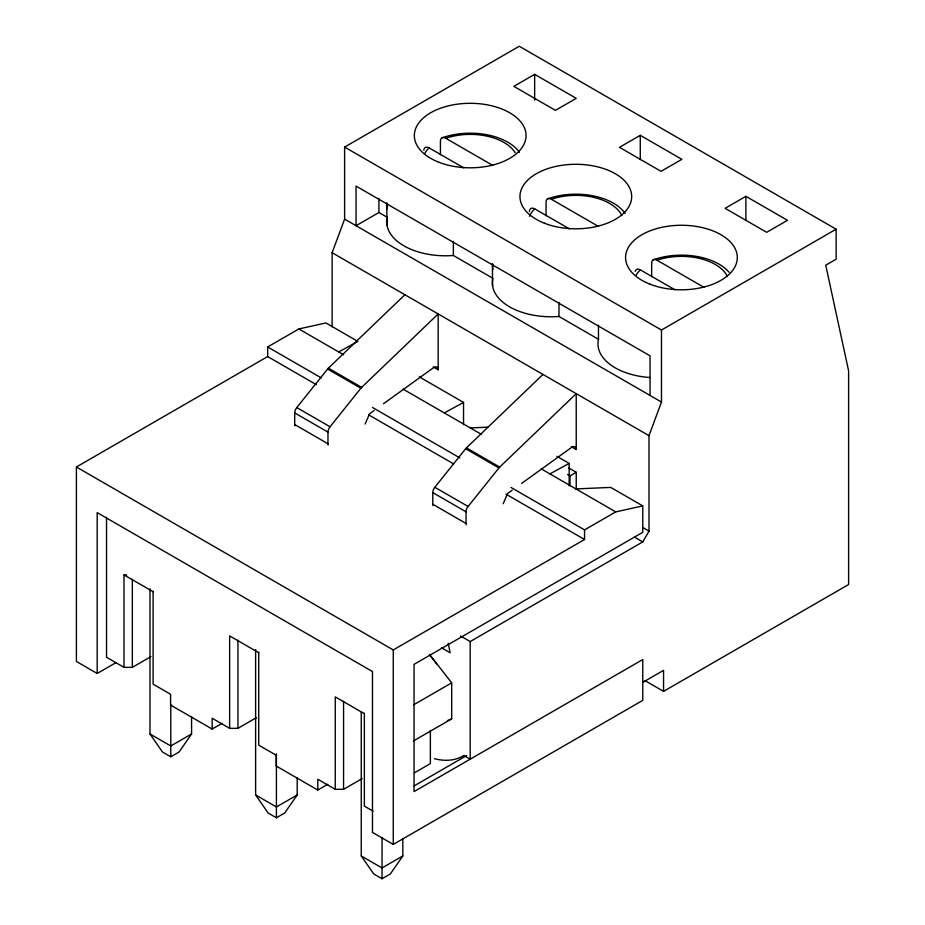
<?xml version="1.0" encoding="UTF-8"?>
<svg xmlns="http://www.w3.org/2000/svg" width="925" height="925" viewBox="0 0 925 925"><rect width="100%" height="100%" fill="white"/><g stroke="black" fill="none" stroke-linecap="round" stroke-linejoin="round"><path stroke-width="1.39" d="M332.133 326.791L332.133 252.722L344.609 219.109L344.609 147.087L519.26 46.25L836.131 229.192L836.131 259.208L825.736 265.209L848.607 370.844L848.607 584.531L663.56 691.368L644.852 680.557M460.569 635.984L470.189 641.545L642.771 541.911L649.003 531.1L649.003 435.663L661.479 402.051L661.479 330.028L344.609 147.087M365.109 424.02L369.561 413.776L374.209 410.422M503.177 503.732L507.617 493.488L512.265 490.134M191.579 716.725L191.579 733.976L179.103 751.99L170.79 756.789L162.465 751.99L149.989 733.976L149.989 588.728M297.203 777.705L297.203 794.957L284.727 812.971L276.413 817.769L268.088 812.971L255.624 794.957L255.624 649.708M402.826 838.686L402.826 855.937L390.35 873.952L382.037 878.75L373.723 873.952L361.247 855.937L361.247 712.123M294.89 425.858A5.885 3.399 -60 0 1 294.705 424.552L294.705 412.908A5.885 3.399 -60 0 1 296.775 407.567L327.6 369.029A5.885 3.399 -60 0 1 328.387 368.173L404.907 294.74M328.155 445.064A5.885 3.399 -60 0 1 327.97 443.757L327.97 432.114A5.885 3.399 -60 0 1 330.04 426.772L360.866 388.246A5.885 3.399 -60 0 1 361.652 387.378L438.172 313.945L438.172 369.792A5.885 3.399 -60 0 0 433.501 367.722L383.517 403.728M432.946 505.57A5.885 3.399 -60 0 1 432.773 504.252L432.773 492.609A5.885 3.399 -60 0 1 434.831 487.267L465.657 448.741A5.885 3.399 -60 0 1 466.443 447.873L542.963 374.452M466.223 524.776A5.885 3.399 -60 0 1 466.038 523.469L466.038 511.814A5.885 3.399 -60 0 1 468.096 506.472L498.922 467.946A5.885 3.399 -60 0 1 499.708 467.09L576.229 393.657L576.229 449.504A5.885 3.399 -60 0 0 571.569 447.434L521.573 483.44M534.65 74.335L513.861 86.349L555.439 110.352L576.229 98.351L534.65 74.335L534.65 100.062M650.229 377.539A58.807 33.947 0 0 1 598.475 339.278L558.977 316.466A58.807 33.947 0 0 1 492.852 278.298L453.354 255.485A58.807 33.947 0 0 1 387.228 217.306L378.915 212.507L356.044 225.712L356.044 186.098L650.044 355.836L650.044 395.449M115.798 662.728L97.183 673.481L76.393 661.468L76.393 466.998L267.672 356.564L267.672 346.956L298.868 328.953L325.901 322.952L357.917 341.441L338.677 351.939M640.273 135.316L619.484 147.329L661.063 171.333L681.852 159.331L640.273 135.316L640.273 159.62M745.897 196.308L725.107 208.31L766.686 232.314L787.476 220.312L745.897 196.308L745.897 220.601M661.479 330.028L836.131 229.192M106.537 517.318L106.537 657.27L124.008 667.353L132.321 667.353L150.937 656.611M567.534 474.456L569.997 475.889L576.229 472.282L576.229 489.094M191.579 733.976L170.79 745.978L149.989 733.976M153.111 591.26L153.111 684.165L170.582 694.247L170.582 705.047L212.16 729.05L222.173 723.281M212.16 729.05L212.16 718.251L229.631 728.333L237.945 728.333L256.56 717.592M510.947 487.406L584.554 529.898L615.738 511.895L642.771 505.894L642.771 532.303L414.053 664.347L414.053 791.592L642.771 659.548L642.771 700.364L393.264 844.421L372.474 832.407L372.474 671.55L97.183 512.612L97.183 673.481M76.393 466.998L393.264 649.94L584.554 539.506L584.554 529.898M413.672 704.804L451.689 682.858L429.558 654.414M297.203 794.957L276.413 806.97L255.624 794.957M258.734 652.241L258.734 745.145L276.205 755.228L276.205 766.027L317.784 790.043L327.797 784.261M413.672 740.809L451.689 718.864L451.689 682.858M317.784 790.043L317.784 779.232L335.255 789.314L343.568 789.314L362.184 778.572M414.435 772.814L430.379 763.611L430.379 730.484M414.157 785.88L466.651 755.575M642.771 682.361L663.56 670.359L663.56 691.368M402.826 855.937L382.037 867.951L361.247 855.937M444.312 412.92L463.541 402.421L463.541 424.656M549.936 473.901L569.164 463.402L569.164 485.637M447.688 720.506L451.689 718.864M470.293 427.928L488.412 427.142M575.917 488.909L610.743 487.406L642.771 505.894M124.008 667.353L124.008 574.922L126.771 574.922M442.011 137.825A7.677 4.428 60 0 1 445.757 138.276L492.724 165.378M547.635 198.806A7.677 4.428 60 0 1 551.381 199.257L598.348 226.359M703.971 287.34L657.016 260.226A47.788 27.588 0 0 1 727.478 276.54M423.777 150.174A7.469 4.313 60 0 1 429.131 147.919L463.726 167.841M529.377 211.443A7.469 4.313 60 0 1 534.754 208.9L569.349 228.822M635.174 271.349A7.469 4.313 60 0 1 640.378 269.88L674.972 289.803M344.609 219.109L661.479 402.051M332.133 252.722L649.003 435.663M433.247 366.947L438.172 369.792M571.303 446.659L576.229 449.504M419.21 376.822L463.541 402.421M556.85 456.291L569.164 463.402M568.84 468.015L576.229 472.282M298.868 328.953L343.637 354.795M403.242 389.217L481.497 434.392M541.217 468.871L615.738 511.895M642.84 527.539L649.003 531.1M634.342 537.043L642.771 541.911M328.387 368.173L361.652 387.378M466.443 447.873L499.708 467.09M327.6 369.029L360.866 388.246M465.657 448.741L498.922 467.946M267.672 346.956L321.322 377.932M372.474 407.462L459.794 457.875M267.672 356.564L316.327 384.65M368.728 414.897L453.562 463.876M505.952 494.135L584.554 539.506M296.775 407.567L330.04 426.772M434.831 487.267L468.096 506.472M294.705 412.908L327.97 432.114M432.773 492.609L466.038 511.814M294.705 424.552L327.97 443.757M432.773 504.252L466.038 523.469M441.479 647.778L450.128 652.772L448.209 643.257M124.008 574.922L153.111 591.722M258.734 652.703L229.631 635.903L229.631 728.333M364.358 713.684L335.255 696.883L335.255 789.314M373.099 811.167L364.358 806.126L364.358 713.221M492.354 263.764L492.609 286.079M386.731 202.783L386.985 225.099M651.674 276.748L651.674 263.139A7.296 4.209 60 0 1 653.119 259.879A53.141 30.687 0 0 1 729.12 272.274M598.475 325.126L598.475 339.278M569.997 475.889L569.997 485.775M558.977 302.313L558.977 316.466M546.051 215.768L546.051 202.159A7.296 4.209 60 0 1 547.496 198.898A53.141 30.687 0 0 1 625.08 213.328M492.852 264.145L492.852 269.799M470.189 641.545L470.189 759.182L463.818 755.505A91.159 52.633 60 0 1 434.461 758.708M453.354 241.333L453.354 255.485M440.427 154.787L440.427 141.178A7.296 4.209 60 0 1 441.873 137.917A53.141 30.687 0 0 1 519.457 152.347M393.264 649.94L393.264 844.421M387.228 204.575L387.228 208.819M382.037 837.749L382.037 878.75M378.915 198.366L378.915 212.507M343.568 701.219L343.568 789.314M276.413 753.748L276.413 817.769M237.945 640.239L237.945 728.333M170.79 704.272L170.79 756.789M132.321 579.258L132.321 667.353M429.501 655.085A44.111 25.461 60 0 1 436.831 664.347M653.258 259.786A7.677 4.428 60 0 1 657.016 260.237M636.03 275.349A47.788 27.588 0 0 1 640.378 269.834M529.435 216.323A47.788 27.588 0 0 1 534.754 208.853M551.381 199.245A47.788 27.588 0 0 1 621.854 215.56M424.783 153.388A47.788 27.588 0 0 1 429.131 147.861M445.757 138.264A47.788 27.588 0 0 1 515.167 152.648M438.878 162.268A55.87 32.259 0 0 0 525.92 137.86A55.87 32.259 0 0 0 445.781 106.548A55.87 32.259 0 0 0 438.878 162.268M544.501 223.26A55.87 32.259 0 0 0 631.544 198.84A55.87 32.259 0 0 0 551.404 167.529A55.87 32.259 0 0 0 544.501 223.26M650.125 284.241A55.87 32.259 0 0 0 737.167 259.821A55.87 32.259 0 0 0 657.028 228.51A55.87 32.259 0 0 0 650.125 284.241"/></g></svg>
